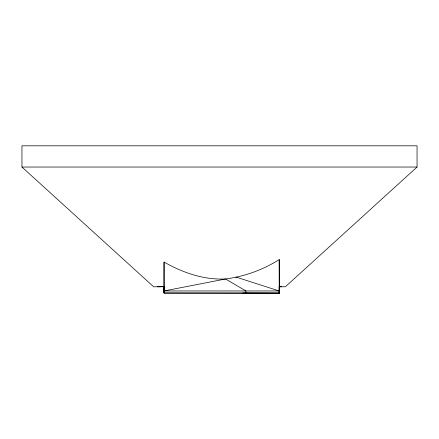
<?xml version="1.0" encoding="UTF-8"?>
<svg xmlns="http://www.w3.org/2000/svg" width="439" height="439" viewBox="0 0 439 439"><rect width="100%" height="100%" fill="white"/><g stroke="black" fill="none" stroke-linecap="round" stroke-linejoin="round"><path stroke-width="0.66" d="M164.043 293.087L164.049 262.039C182.767 272.745 203.773 280 225.569 278.984C244.594 276.51 263.027 269.831 279.231 259.575L279.275 293.131L164.027 293.043L279.33 293.093M245.928 293.093L245.933 290.964L225.569 278.984L164.049 290.958L164.049 262.039M279.275 293.131L279.231 259.575M163.912 287.287L163.917 286.574L163.956 292.698L164.027 286.662L157.283 286.799M242.827 293.032L279.171 293.186L279.231 286.733L281.717 286.799M279.27 286.415L279.171 293.186M279.231 286.733L285.35 286.799L417.05 167.034L417.05 145.814L21.95 145.814L21.95 167.034L153.65 286.799L164.054 286.7M279.275 291.008L235.831 277.009M21.95 167.034L417.05 167.034M164.049 290.958L279.33 290.964"/></g></svg>
